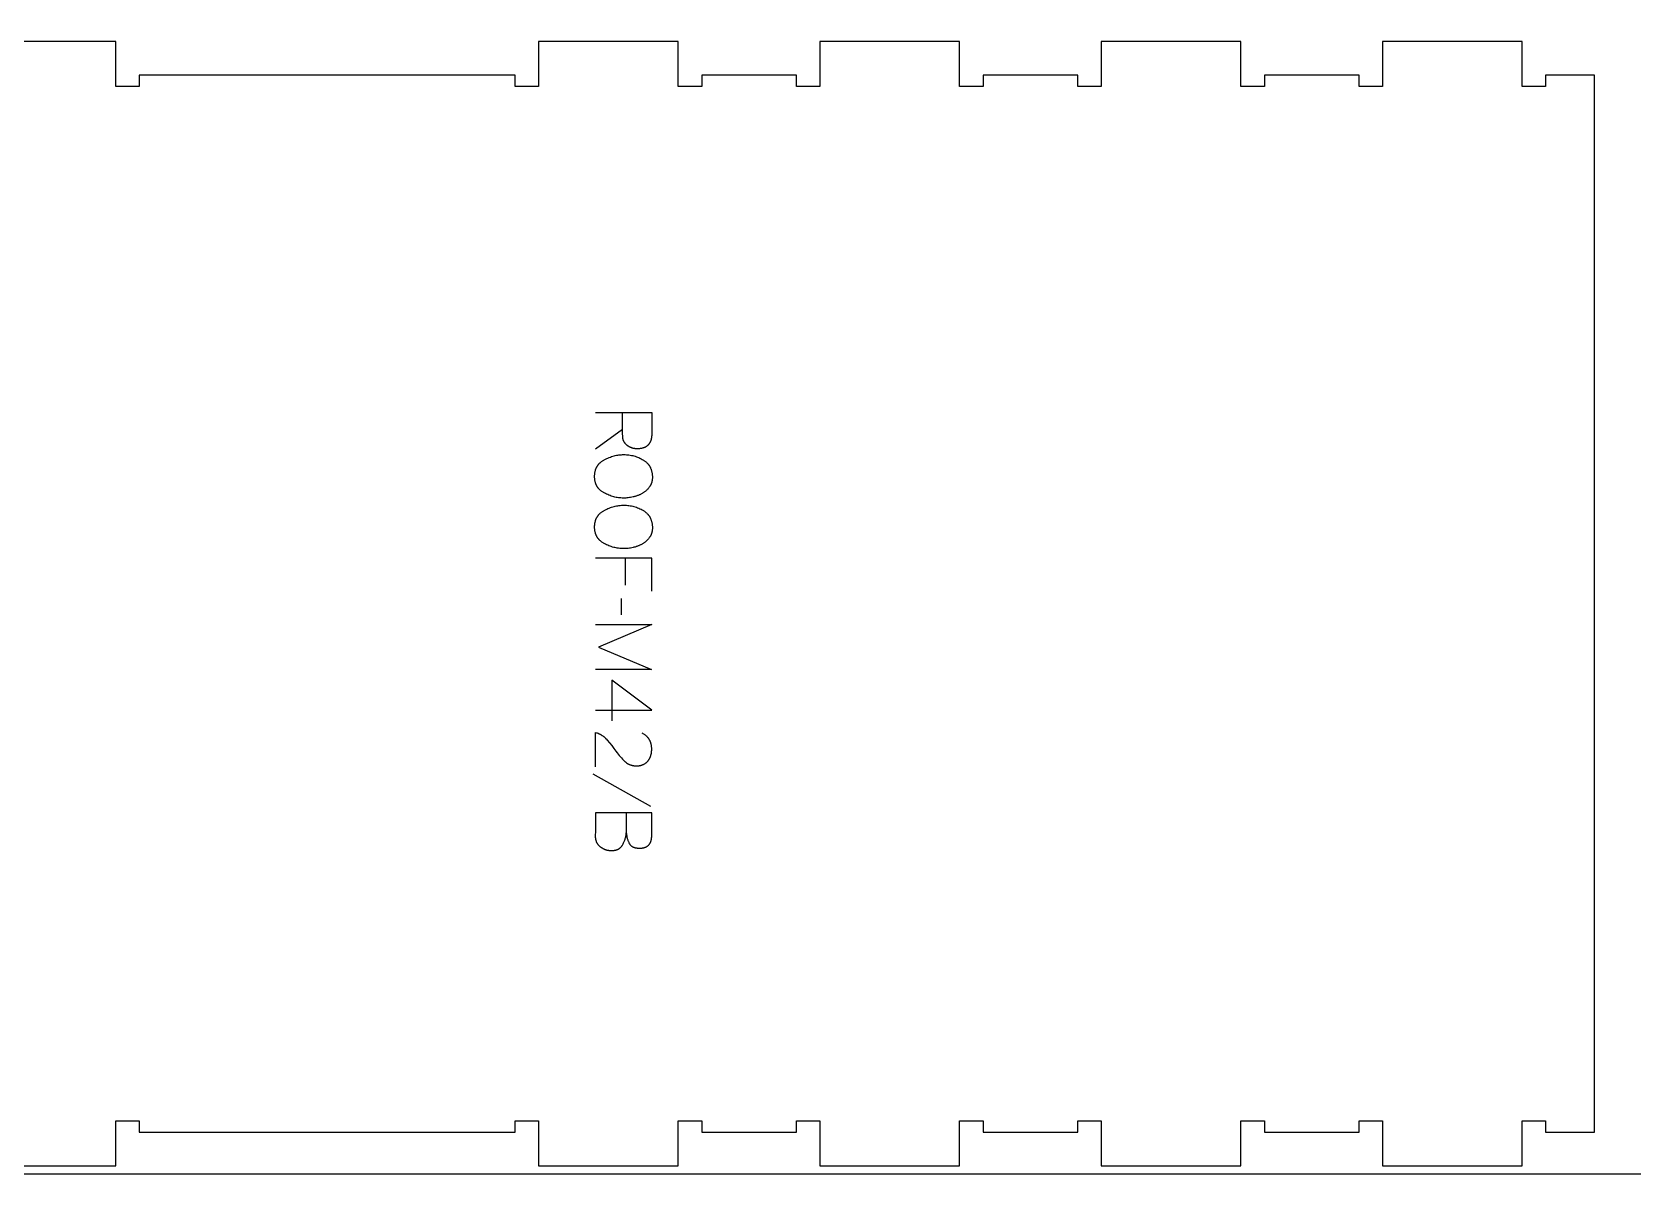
# Model space of a CAD drawing. Extents: x -10701 to -7518, y -84343 to -75479.
# Drawn here: x -9848 to -8994, y -78723 to -78114 of the extents above; entities that cross this region are included whole.
import ezdxf

# ---------------------------------------------------------------- set-up
doc = ezdxf.new("R2010")
doc.units = 0
for name, color, linetype in [('0_SHEET_SPRUCEPLY_2440X122', 1, 'CONTINUOUS'), ('1_ANYTOOL_1MMDEEP_LABELS_S', 2, 'CONTINUOUS'), ('4_ANYTOOL_CUTTHROUGH_OUTSI', 5, 'CONTINUOUS')]:
    doc.layers.add(name, color=color, linetype=linetype)

msp = doc.modelspace()

# ---------------------------------------------------------------- linework, layer by layer
at = {"layer": '0_SHEET_SPRUCEPLY_2440X122'}
msp.add_lwpolyline([(-10329.71, -77502.96), (-10329.71, -78722.96), (-7889.71, -78722.96), (-7889.71, -77502.96)], close=True, dxfattribs=at)
at = {"layer": '1_ANYTOOL_1MMDEEP_LABELS_S'}
for points in [[(-9547.26, -78317.01), (-9517.26, -78317.01), (-9517.26, -78328.37), (-9517.27, -78328.86), (-9517.29, -78329.33), (-9517.31, -78329.56), (-9517.33, -78329.79), (-9517.36, -78330.01), (-9517.39, -78330.23), (-9517.42, -78330.45), (-9517.45, -78330.66), (-9517.49, -78330.87), (-9517.54, -78331.07), (-9517.59, -78331.27), (-9517.64, -78331.47), (-9517.69, -78331.66), (-9517.75, -78331.85), (-9517.82, -78332.04), (-9517.88, -78332.22), (-9517.95, -78332.4), (-9518.03, -78332.57), (-9518.11, -78332.74), (-9518.19, -78332.9), (-9518.28, -78333.07), (-9518.37, -78333.22), (-9518.46, -78333.38), (-9518.56, -78333.53), (-9518.66, -78333.67), (-9518.76, -78333.81), (-9518.87, -78333.95), (-9518.99, -78334.09), (-9519.1, -78334.22), (-9519.22, -78334.34), (-9519.35, -78334.47), (-9519.48, -78334.59), (-9519.61, -78334.7), (-9519.74, -78334.81), (-9519.88, -78334.92), (-9520.03, -78335.02), (-9520.18, -78335.12), (-9520.33, -78335.22), (-9520.48, -78335.31), (-9520.64, -78335.39), (-9520.8, -78335.48), (-9520.97, -78335.56), (-9521.14, -78335.63), (-9521.31, -78335.71), (-9521.49, -78335.77), (-9521.67, -78335.84), (-9521.86, -78335.9), (-9522.05, -78335.96), (-9522.24, -78336.01), (-9522.44, -78336.06), (-9522.64, -78336.1), (-9522.85, -78336.14), (-9523.06, -78336.18), (-9523.27, -78336.21), (-9523.48, -78336.24), (-9523.7, -78336.27), (-9523.93, -78336.29), (-9524.16, -78336.31), (-9524.62, -78336.33), (-9525.11, -78336.34), (-9525.28, -78336.33), (-9525.46, -78336.33), (-9525.63, -78336.32), (-9525.81, -78336.31), (-9525.98, -78336.29), (-9526.15, -78336.27), (-9526.32, -78336.25), (-9526.49, -78336.23), (-9526.66, -78336.2), (-9526.83, -78336.16), (-9526.99, -78336.13), (-9527.16, -78336.09), (-9527.33, -78336.04), (-9527.49, -78336), (-9527.65, -78335.95), (-9527.82, -78335.89), (-9527.98, -78335.83), (-9528.14, -78335.77), (-9528.3, -78335.71), (-9528.46, -78335.64), (-9528.62, -78335.57), (-9528.77, -78335.5), (-9528.93, -78335.42), (-9529.08, -78335.34), (-9529.24, -78335.25), (-9529.39, -78335.16), (-9529.54, -78335.07), (-9529.7, -78334.97), (-9529.85, -78334.88), (-9530, -78334.77), (-9530.14, -78334.67), (-9530.29, -78334.56), (-9530.44, -78334.45), (-9530.58, -78334.33), (-9530.71, -78334.21), (-9530.85, -78334.09), (-9530.97, -78333.97), (-9531.1, -78333.85), (-9531.21, -78333.72), (-9531.33, -78333.59), (-9531.44, -78333.46), (-9531.54, -78333.33), (-9531.64, -78333.19), (-9531.74, -78333.05), (-9531.83, -78332.91), (-9531.92, -78332.77), (-9532, -78332.62), (-9532.08, -78332.47), (-9532.16, -78332.32), (-9532.22, -78332.17), (-9532.29, -78332.02), (-9532.35, -78331.86), (-9532.41, -78331.7), (-9532.46, -78331.54), (-9532.51, -78331.37), (-9532.55, -78331.2), (-9532.59, -78331.03), (-9532.62, -78330.86), (-9532.65, -78330.69), (-9532.68, -78330.51), (-9532.7, -78330.33), (-9532.71, -78330.15), (-9532.73, -78329.97), (-9532.8, -78328.04), (-9532.82, -78326.01), (-9532.82, -78317.05)], [(-9532.82, -78326.01), (-9547.31, -78336.47)], [(-9517.26, -78412.28), (-9517.26, -78394.62), (-9547.26, -78394.62)], [(-9531.23, -78409.11), (-9531.23, -78394.62)], [(-9533.38, -78424.92), (-9533.46, -78416.14)], [(-9547.26, -78430.07), (-9517.26, -78430.07), (-9545.63, -78442.07), (-9517.39, -78454.07), (-9547.26, -78454.07)], [(-9547.26, -78475.62), (-9517.22, -78475.67), (-9538.61, -78459.64)], [(-9538.61, -78459.64), (-9538.61, -78481.41)], [(-9547.22, -78505.84), (-9547.18, -78487.54), (-9546.72, -78487.68), (-9546.5, -78487.76), (-9546.28, -78487.84), (-9546.06, -78487.93), (-9545.84, -78488.02), (-9545.62, -78488.11), (-9545.41, -78488.21), (-9545.2, -78488.31), (-9544.99, -78488.41), (-9544.79, -78488.52), (-9544.58, -78488.63), (-9544.38, -78488.74), (-9544.19, -78488.86), (-9543.99, -78488.98), (-9543.8, -78489.11), (-9543.61, -78489.23), (-9543.42, -78489.37), (-9543.23, -78489.5), (-9543.05, -78489.64), (-9542.87, -78489.78), (-9542.69, -78489.93), (-9542.51, -78490.08), (-9542.34, -78490.23), (-9542.16, -78490.39), (-9541.99, -78490.55), (-9541.83, -78490.71), (-9541.66, -78490.88), (-9541.5, -78491.05), (-9541.34, -78491.23), (-9541.03, -78491.59), (-9539.81, -78493.06), (-9538.62, -78494.55), (-9537.46, -78496.06), (-9536.33, -78497.59), (-9535.77, -78498.34), (-9535.2, -78499.07), (-9534.63, -78499.79), (-9534.04, -78500.47), (-9533.45, -78501.14), (-9532.85, -78501.79), (-9532.24, -78502.41), (-9531.62, -78503.01), (-9531.46, -78503.15), (-9531.31, -78503.29), (-9531.14, -78503.43), (-9530.98, -78503.56), (-9530.82, -78503.69), (-9530.65, -78503.81), (-9530.48, -78503.93), (-9530.31, -78504.04), (-9530.13, -78504.15), (-9529.95, -78504.25), (-9529.77, -78504.35), (-9529.59, -78504.44), (-9529.41, -78504.53), (-9529.22, -78504.62), (-9529.04, -78504.7), (-9528.85, -78504.78), (-9528.65, -78504.85), (-9528.46, -78504.91), (-9528.26, -78504.98), (-9528.06, -78505.03), (-9527.86, -78505.09), (-9527.66, -78505.14), (-9527.45, -78505.18), (-9527.24, -78505.22), (-9527.03, -78505.25), (-9526.82, -78505.28), (-9526.6, -78505.31), (-9526.38, -78505.33), (-9526.16, -78505.34), (-9525.94, -78505.36), (-9525.72, -78505.36), (-9525.49, -78505.37), (-9525.24, -78505.36), (-9525, -78505.36), (-9524.75, -78505.34), (-9524.51, -78505.33), (-9524.28, -78505.3), (-9524.05, -78505.28), (-9523.82, -78505.24), (-9523.6, -78505.21), (-9523.38, -78505.17), (-9523.16, -78505.12), (-9522.95, -78505.07), (-9522.74, -78505.01), (-9522.54, -78504.95), (-9522.34, -78504.88), (-9522.14, -78504.81), (-9521.95, -78504.73), (-9521.76, -78504.65), (-9521.57, -78504.57), (-9521.39, -78504.47), (-9521.21, -78504.38), (-9521.03, -78504.28), (-9520.86, -78504.17), (-9520.7, -78504.06), (-9520.53, -78503.94), (-9520.37, -78503.82), (-9520.22, -78503.7), (-9520.07, -78503.57), (-9519.92, -78503.43), (-9519.77, -78503.29), (-9519.63, -78503.14), (-9519.5, -78502.99), (-9519.36, -78502.84), (-9519.23, -78502.68), (-9519.11, -78502.52), (-9518.99, -78502.35), (-9518.87, -78502.18), (-9518.76, -78502.01), (-9518.65, -78501.84), (-9518.54, -78501.67), (-9518.44, -78501.49), (-9518.35, -78501.31), (-9518.26, -78501.13), (-9518.17, -78500.94), (-9518.08, -78500.75), (-9518, -78500.56), (-9517.93, -78500.37), (-9517.86, -78500.17), (-9517.79, -78499.98), (-9517.72, -78499.78), (-9517.67, -78499.57), (-9517.61, -78499.37), (-9517.56, -78499.16), (-9517.51, -78498.95), (-9517.47, -78498.73), (-9517.43, -78498.52), (-9517.39, -78498.3), (-9517.36, -78498.07), (-9517.34, -78497.85), (-9517.31, -78497.62), (-9517.3, -78497.39), (-9517.28, -78497.16), (-9517.27, -78496.93), (-9517.26, -78496.45), (-9517.27, -78496.08), (-9517.28, -78495.72), (-9517.31, -78495.37), (-9517.34, -78495.02), (-9517.39, -78494.68), (-9517.44, -78494.35), (-9517.51, -78494.02), (-9517.58, -78493.7), (-9517.67, -78493.39), (-9517.71, -78493.23), (-9517.76, -78493.08), (-9517.81, -78492.93), (-9517.87, -78492.78), (-9517.92, -78492.63), (-9517.98, -78492.49), (-9518.04, -78492.34), (-9518.1, -78492.2), (-9518.17, -78492.06), (-9518.24, -78491.92), (-9518.31, -78491.78), (-9518.38, -78491.64), (-9518.46, -78491.51), (-9518.54, -78491.37), (-9518.62, -78491.24), (-9518.7, -78491.11), (-9518.79, -78490.98), (-9518.88, -78490.86), (-9518.97, -78490.73), (-9519.06, -78490.61), (-9519.16, -78490.48), (-9519.26, -78490.36), (-9519.36, -78490.25), (-9519.46, -78490.13), (-9519.57, -78490.01), (-9519.67, -78489.9), (-9519.78, -78489.79), (-9519.9, -78489.68), (-9520.01, -78489.57), (-9520.13, -78489.46), (-9520.25, -78489.35), (-9520.38, -78489.25), (-9520.63, -78489.05), (-9520.89, -78488.85), (-9521.17, -78488.66), (-9521.45, -78488.48), (-9521.75, -78488.3), (-9522.05, -78488.13), (-9522.36, -78487.97)], [(-9517.73, -78527.05), (-9548.51, -78509.87)], [(-9517.26, -78530.48), (-9547.26, -78530.48), (-9547.26, -78540.17), (-9547.35, -78542.69), (-9547.35, -78542.92), (-9547.35, -78543.15), (-9547.35, -78543.37), (-9547.34, -78543.59), (-9547.32, -78543.81), (-9547.3, -78544.02), (-9547.27, -78544.23), (-9547.24, -78544.44), (-9547.2, -78544.64), (-9547.15, -78544.84), (-9547.1, -78545.04), (-9547.04, -78545.23), (-9546.98, -78545.42), (-9546.92, -78545.61), (-9546.84, -78545.8), (-9546.76, -78545.98), (-9546.68, -78546.16), (-9546.59, -78546.33), (-9546.5, -78546.5), (-9546.4, -78546.67), (-9546.29, -78546.84), (-9546.18, -78547), (-9546.06, -78547.16), (-9545.94, -78547.32), (-9545.81, -78547.47), (-9545.68, -78547.62), (-9545.54, -78547.77), (-9545.39, -78547.91), (-9545.24, -78548.05), (-9545.09, -78548.19), (-9544.92, -78548.33), (-9544.76, -78548.46), (-9544.59, -78548.59), (-9544.41, -78548.71), (-9544.24, -78548.83), (-9544.07, -78548.95), (-9543.89, -78549.06), (-9543.72, -78549.16), (-9543.54, -78549.27), (-9543.36, -78549.37), (-9543.18, -78549.46), (-9543, -78549.55), (-9542.82, -78549.64), (-9542.63, -78549.72), (-9542.45, -78549.8), (-9542.26, -78549.88), (-9542.08, -78549.95), (-9541.89, -78550.02), (-9541.7, -78550.08), (-9541.51, -78550.14), (-9541.32, -78550.19), (-9541.13, -78550.24), (-9540.93, -78550.29), (-9540.74, -78550.33), (-9540.55, -78550.37), (-9540.35, -78550.41), (-9540.15, -78550.44), (-9539.95, -78550.46), (-9539.75, -78550.49), (-9539.55, -78550.5), (-9539.35, -78550.52), (-9539.14, -78550.53), (-9538.94, -78550.53), (-9538.73, -78550.54), (-9538.48, -78550.53), (-9538.23, -78550.53), (-9537.99, -78550.51), (-9537.75, -78550.49), (-9537.52, -78550.47), (-9537.29, -78550.43), (-9537.06, -78550.4), (-9536.84, -78550.35), (-9536.63, -78550.31), (-9536.41, -78550.25), (-9536.21, -78550.19), (-9536, -78550.13), (-9535.8, -78550.06), (-9535.61, -78549.98), (-9535.42, -78549.9), (-9535.24, -78549.81), (-9535.15, -78549.76), (-9535.06, -78549.71), (-9534.97, -78549.67), (-9534.88, -78549.61), (-9534.79, -78549.56), (-9534.71, -78549.51), (-9534.62, -78549.45), (-9534.54, -78549.4), (-9534.46, -78549.34), (-9534.38, -78549.28), (-9534.3, -78549.22), (-9534.22, -78549.16), (-9534.14, -78549.1), (-9534.07, -78549.03), (-9533.99, -78548.96), (-9533.92, -78548.9), (-9533.84, -78548.83), (-9533.77, -78548.76), (-9533.7, -78548.69), (-9533.63, -78548.61), (-9533.56, -78548.54), (-9533.5, -78548.46), (-9533.37, -78548.31), (-9533.24, -78548.14), (-9533.12, -78547.98), (-9533, -78547.8), (-9532.88, -78547.62), (-9532.67, -78547.26), (-9532.46, -78546.88), (-9532.27, -78546.5), (-9532.09, -78546.12), (-9531.92, -78545.73), (-9531.76, -78545.33), (-9531.61, -78544.92), (-9531.48, -78544.52), (-9531.35, -78544.1), (-9531.24, -78543.68), (-9531.14, -78543.25), (-9531.05, -78542.82), (-9530.97, -78542.38), (-9530.9, -78541.93), (-9530.85, -78541.48), (-9530.81, -78541.02)], [(-9530.93, -78530.48), (-9530.81, -78541.02), (-9530.77, -78541.42), (-9530.73, -78541.81), (-9530.69, -78542.2), (-9530.63, -78542.59), (-9530.56, -78542.96), (-9530.49, -78543.33), (-9530.4, -78543.7), (-9530.31, -78544.06), (-9530.21, -78544.41), (-9530.09, -78544.76), (-9529.97, -78545.11), (-9529.85, -78545.45), (-9529.71, -78545.78), (-9529.56, -78546.11), (-9529.41, -78546.43), (-9529.24, -78546.74), (-9529.2, -78546.82), (-9529.15, -78546.9), (-9529.11, -78546.97), (-9529.06, -78547.05), (-9529.01, -78547.12), (-9528.96, -78547.19), (-9528.91, -78547.26), (-9528.86, -78547.33), (-9528.81, -78547.4), (-9528.75, -78547.47), (-9528.69, -78547.53), (-9528.64, -78547.6), (-9528.58, -78547.66), (-9528.52, -78547.72), (-9528.45, -78547.78), (-9528.39, -78547.84), (-9528.33, -78547.9), (-9528.26, -78547.96), (-9528.19, -78548.01), (-9528.12, -78548.07), (-9528.05, -78548.12), (-9527.98, -78548.17), (-9527.91, -78548.22), (-9527.83, -78548.27), (-9527.76, -78548.32), (-9527.68, -78548.37), (-9527.6, -78548.41), (-9527.52, -78548.46), (-9527.44, -78548.5), (-9527.36, -78548.54), (-9527.28, -78548.58), (-9527.19, -78548.62), (-9527.1, -78548.66), (-9527.02, -78548.7), (-9526.83, -78548.77), (-9526.65, -78548.84), (-9526.46, -78548.9), (-9526.26, -78548.95), (-9526.06, -78549.01), (-9525.85, -78549.05), (-9525.64, -78549.09), (-9525.42, -78549.13), (-9525.19, -78549.16), (-9524.97, -78549.19), (-9524.73, -78549.21), (-9524.49, -78549.23), (-9524.24, -78549.24), (-9523.99, -78549.25), (-9523.73, -78549.25), (-9523.34, -78549.24), (-9523.14, -78549.24), (-9522.95, -78549.22), (-9522.76, -78549.21), (-9522.58, -78549.19), (-9522.4, -78549.17), (-9522.22, -78549.15), (-9522.04, -78549.12), (-9521.87, -78549.09), (-9521.7, -78549.05), (-9521.54, -78549.02), (-9521.37, -78548.98), (-9521.21, -78548.93), (-9521.06, -78548.88), (-9520.9, -78548.83), (-9520.75, -78548.78), (-9520.61, -78548.72), (-9520.46, -78548.66), (-9520.32, -78548.6), (-9520.18, -78548.53), (-9520.05, -78548.46), (-9519.92, -78548.39), (-9519.79, -78548.31), (-9519.67, -78548.23), (-9519.54, -78548.15), (-9519.43, -78548.06), (-9519.31, -78547.97), (-9519.2, -78547.88), (-9519.09, -78547.78), (-9518.98, -78547.68), (-9518.88, -78547.58), (-9518.78, -78547.47), (-9518.69, -78547.36), (-9518.59, -78547.25), (-9518.5, -78547.14), (-9518.41, -78547.02), (-9518.33, -78546.89), (-9518.25, -78546.77), (-9518.17, -78546.64), (-9518.1, -78546.51), (-9518.03, -78546.37), (-9517.96, -78546.23), (-9517.9, -78546.09), (-9517.83, -78545.95), (-9517.78, -78545.8), (-9517.72, -78545.65), (-9517.67, -78545.49), (-9517.62, -78545.33), (-9517.57, -78545.17), (-9517.53, -78545.01), (-9517.49, -78544.84), (-9517.45, -78544.67), (-9517.42, -78544.49), (-9517.39, -78544.31), (-9517.36, -78544.13), (-9517.34, -78543.95), (-9517.32, -78543.76), (-9517.3, -78543.57), (-9517.29, -78543.37), (-9517.27, -78542.98), (-9517.26, -78542.57), (-9517.26, -78530.48)]]:
    msp.add_lwpolyline(points, dxfattribs=at)
for points in [[(-9516.92, -78351.47), (-9516.93, -78351.84), (-9516.94, -78352.2), (-9516.97, -78352.56), (-9517.01, -78352.91), (-9517.04, -78353.08), (-9517.06, -78353.25), (-9517.1, -78353.42), (-9517.13, -78353.59), (-9517.16, -78353.75), (-9517.2, -78353.92), (-9517.25, -78354.08), (-9517.29, -78354.24), (-9517.34, -78354.4), (-9517.39, -78354.56), (-9517.44, -78354.71), (-9517.5, -78354.86), (-9517.56, -78355.02), (-9517.62, -78355.16), (-9517.68, -78355.31), (-9517.75, -78355.46), (-9517.82, -78355.6), (-9517.9, -78355.75), (-9517.97, -78355.89), (-9518.05, -78356.03), (-9518.13, -78356.16), (-9518.22, -78356.3), (-9518.31, -78356.43), (-9518.4, -78356.57), (-9518.59, -78356.82), (-9518.78, -78357.08), (-9518.98, -78357.33), (-9519.19, -78357.57), (-9519.4, -78357.8), (-9519.62, -78358.03), (-9519.84, -78358.26), (-9520.08, -78358.48), (-9520.31, -78358.69), (-9520.56, -78358.9), (-9520.81, -78359.1), (-9521.06, -78359.29), (-9521.32, -78359.48), (-9521.59, -78359.67), (-9521.87, -78359.84), (-9522.15, -78360.02), (-9522.43, -78360.18), (-9522.72, -78360.34), (-9523.02, -78360.5), (-9523.31, -78360.64), (-9523.61, -78360.79), (-9523.92, -78360.93), (-9524.23, -78361.06), (-9524.54, -78361.18), (-9524.85, -78361.3), (-9525.17, -78361.42), (-9525.49, -78361.53), (-9525.82, -78361.63), (-9526.15, -78361.73), (-9526.48, -78361.82), (-9526.82, -78361.91), (-9527.16, -78361.99), (-9527.85, -78362.13), (-9528.52, -78362.26), (-9529.19, -78362.37), (-9529.85, -78362.45), (-9530.51, -78362.52), (-9531.16, -78362.57), (-9531.8, -78362.6), (-9532.43, -78362.61), (-9533.07, -78362.6), (-9533.71, -78362.56), (-9534.35, -78362.51), (-9534.98, -78362.44), (-9535.62, -78362.34), (-9536.26, -78362.22), (-9536.9, -78362.08), (-9537.53, -78361.92), (-9538.17, -78361.73), (-9538.81, -78361.53), (-9539.45, -78361.3), (-9540.08, -78361.05), (-9540.72, -78360.78), (-9541.36, -78360.49), (-9542, -78360.18), (-9542.63, -78359.84), (-9542.95, -78359.67), (-9543.25, -78359.49), (-9543.55, -78359.3), (-9543.83, -78359.1), (-9544.1, -78358.9), (-9544.37, -78358.69), (-9544.62, -78358.48), (-9544.87, -78358.26), (-9544.98, -78358.15), (-9545.1, -78358.04), (-9545.21, -78357.92), (-9545.32, -78357.8), (-9545.43, -78357.69), (-9545.54, -78357.57), (-9545.64, -78357.44), (-9545.74, -78357.32), (-9545.84, -78357.2), (-9545.94, -78357.07), (-9546.03, -78356.94), (-9546.12, -78356.81), (-9546.21, -78356.68), (-9546.3, -78356.55), (-9546.38, -78356.42), (-9546.46, -78356.28), (-9546.54, -78356.14), (-9546.61, -78356.01), (-9546.69, -78355.87), (-9546.76, -78355.72), (-9546.83, -78355.58), (-9546.89, -78355.44), (-9546.96, -78355.29), (-9547.02, -78355.14), (-9547.08, -78354.99), (-9547.13, -78354.84), (-9547.19, -78354.69), (-9547.24, -78354.53), (-9547.33, -78354.22), (-9547.42, -78353.9), (-9547.49, -78353.58), (-9547.56, -78353.24), (-9547.61, -78352.91), (-9547.65, -78352.56), (-9547.69, -78352.21), (-9547.71, -78351.85), (-9547.73, -78351.49), (-9547.73, -78351.12), (-9547.73, -78350.74), (-9547.71, -78350.36), (-9547.69, -78350), (-9547.65, -78349.63), (-9547.61, -78349.28), (-9547.55, -78348.93), (-9547.49, -78348.59), (-9547.41, -78348.25), (-9547.32, -78347.92), (-9547.23, -78347.6), (-9547.18, -78347.44), (-9547.12, -78347.28), (-9547.06, -78347.13), (-9547.01, -78346.97), (-9546.94, -78346.82), (-9546.88, -78346.67), (-9546.81, -78346.52), (-9546.74, -78346.37), (-9546.67, -78346.23), (-9546.6, -78346.09), (-9546.52, -78345.94), (-9546.44, -78345.8), (-9546.36, -78345.66), (-9546.27, -78345.53), (-9546.18, -78345.39), (-9546.09, -78345.26), (-9546, -78345.13), (-9545.91, -78344.99), (-9545.81, -78344.87), (-9545.71, -78344.74), (-9545.61, -78344.61), (-9545.5, -78344.49), (-9545.39, -78344.37), (-9545.28, -78344.25), (-9545.17, -78344.13), (-9545.06, -78344.01), (-9544.94, -78343.9), (-9544.82, -78343.78), (-9544.69, -78343.67), (-9544.57, -78343.56), (-9544.31, -78343.34), (-9544.04, -78343.13), (-9543.76, -78342.93), (-9543.48, -78342.73), (-9543.18, -78342.55), (-9542.87, -78342.36), (-9542.55, -78342.19), (-9541.9, -78341.85), (-9541.25, -78341.54), (-9540.6, -78341.25), (-9539.95, -78340.98), (-9539.3, -78340.73), (-9538.65, -78340.5), (-9538, -78340.3), (-9537.35, -78340.11), (-9536.7, -78339.95), (-9536.05, -78339.81), (-9535.4, -78339.69), (-9534.75, -78339.6), (-9534.09, -78339.52), (-9533.44, -78339.47), (-9532.79, -78339.43), (-9532.13, -78339.42), (-9531.44, -78339.43), (-9530.75, -78339.47), (-9530.07, -78339.52), (-9529.4, -78339.6), (-9528.73, -78339.7), (-9528.06, -78339.83), (-9527.4, -78339.98), (-9526.75, -78340.15), (-9526.1, -78340.34), (-9525.46, -78340.55), (-9524.83, -78340.79), (-9524.2, -78341.05), (-9523.58, -78341.33), (-9522.96, -78341.64), (-9522.35, -78341.96), (-9521.74, -78342.32), (-9521.45, -78342.5), (-9521.16, -78342.69), (-9520.88, -78342.89), (-9520.61, -78343.09), (-9520.35, -78343.3), (-9520.1, -78343.52), (-9519.86, -78343.74), (-9519.63, -78343.97), (-9519.52, -78344.09), (-9519.41, -78344.21), (-9519.3, -78344.33), (-9519.2, -78344.45), (-9519.1, -78344.58), (-9519, -78344.7), (-9518.9, -78344.83), (-9518.8, -78344.96), (-9518.71, -78345.09), (-9518.62, -78345.22), (-9518.53, -78345.35), (-9518.45, -78345.49), (-9518.36, -78345.63), (-9518.28, -78345.77), (-9518.2, -78345.91), (-9518.13, -78346.05), (-9518.05, -78346.19), (-9517.98, -78346.34), (-9517.84, -78346.63), (-9517.72, -78346.94), (-9517.6, -78347.25), (-9517.49, -78347.56), (-9517.39, -78347.88), (-9517.3, -78348.21), (-9517.22, -78348.55), (-9517.15, -78348.89), (-9517.09, -78349.24), (-9517.04, -78349.59), (-9517, -78349.95), (-9516.96, -78350.32), (-9516.94, -78350.7), (-9516.93, -78351.08)], [(-9516.92, -78378.42), (-9516.93, -78378.79), (-9516.94, -78379.16), (-9516.97, -78379.52), (-9517.01, -78379.87), (-9517.04, -78380.04), (-9517.06, -78380.21), (-9517.1, -78380.38), (-9517.13, -78380.55), (-9517.16, -78380.71), (-9517.2, -78380.88), (-9517.25, -78381.04), (-9517.29, -78381.2), (-9517.34, -78381.36), (-9517.39, -78381.51), (-9517.44, -78381.67), (-9517.5, -78381.82), (-9517.56, -78381.97), (-9517.62, -78382.12), (-9517.68, -78382.27), (-9517.75, -78382.42), (-9517.82, -78382.56), (-9517.9, -78382.7), (-9517.97, -78382.84), (-9518.05, -78382.98), (-9518.13, -78383.12), (-9518.22, -78383.26), (-9518.31, -78383.39), (-9518.4, -78383.52), (-9518.59, -78383.78), (-9518.78, -78384.04), (-9518.98, -78384.28), (-9519.19, -78384.53), (-9519.4, -78384.76), (-9519.62, -78384.99), (-9519.84, -78385.22), (-9520.08, -78385.43), (-9520.31, -78385.65), (-9520.56, -78385.85), (-9520.81, -78386.06), (-9521.06, -78386.25), (-9521.32, -78386.44), (-9521.59, -78386.62), (-9521.87, -78386.8), (-9522.15, -78386.97), (-9522.43, -78387.14), (-9522.72, -78387.3), (-9523.02, -78387.45), (-9523.31, -78387.6), (-9523.61, -78387.74), (-9523.92, -78387.88), (-9524.23, -78388.01), (-9524.54, -78388.14), (-9524.85, -78388.26), (-9525.17, -78388.38), (-9525.49, -78388.48), (-9525.82, -78388.59), (-9526.15, -78388.69), (-9526.48, -78388.78), (-9526.82, -78388.86), (-9527.16, -78388.94), (-9527.85, -78389.09), (-9528.52, -78389.22), (-9529.19, -78389.32), (-9529.85, -78389.41), (-9530.51, -78389.48), (-9531.16, -78389.53), (-9531.8, -78389.56), (-9532.43, -78389.57), (-9533.07, -78389.55), (-9533.71, -78389.52), (-9534.35, -78389.47), (-9534.98, -78389.39), (-9535.62, -78389.3), (-9536.26, -78389.18), (-9536.9, -78389.04), (-9537.53, -78388.87), (-9538.17, -78388.69), (-9538.81, -78388.49), (-9539.45, -78388.26), (-9540.08, -78388.01), (-9540.72, -78387.74), (-9541.36, -78387.45), (-9542, -78387.14), (-9542.63, -78386.8), (-9542.95, -78386.63), (-9543.25, -78386.44), (-9543.55, -78386.25), (-9543.83, -78386.06), (-9544.1, -78385.86), (-9544.37, -78385.65), (-9544.62, -78385.44), (-9544.87, -78385.22), (-9544.98, -78385.11), (-9545.1, -78384.99), (-9545.21, -78384.88), (-9545.32, -78384.76), (-9545.43, -78384.64), (-9545.54, -78384.52), (-9545.64, -78384.4), (-9545.74, -78384.28), (-9545.84, -78384.15), (-9545.94, -78384.03), (-9546.03, -78383.9), (-9546.12, -78383.77), (-9546.21, -78383.64), (-9546.3, -78383.51), (-9546.38, -78383.37), (-9546.46, -78383.24), (-9546.54, -78383.1), (-9546.61, -78382.96), (-9546.69, -78382.82), (-9546.76, -78382.68), (-9546.83, -78382.54), (-9546.89, -78382.39), (-9546.96, -78382.25), (-9547.02, -78382.1), (-9547.08, -78381.95), (-9547.13, -78381.8), (-9547.19, -78381.65), (-9547.24, -78381.49), (-9547.33, -78381.18), (-9547.42, -78380.86), (-9547.49, -78380.53), (-9547.56, -78380.2), (-9547.61, -78379.86), (-9547.65, -78379.52), (-9547.69, -78379.17), (-9547.71, -78378.81), (-9547.73, -78378.45), (-9547.73, -78378.08), (-9547.73, -78377.7), (-9547.71, -78377.32), (-9547.69, -78376.95), (-9547.65, -78376.59), (-9547.61, -78376.23), (-9547.55, -78375.89), (-9547.49, -78375.54), (-9547.41, -78375.21), (-9547.32, -78374.88), (-9547.23, -78374.56), (-9547.18, -78374.4), (-9547.12, -78374.24), (-9547.06, -78374.08), (-9547.01, -78373.93), (-9546.94, -78373.78), (-9546.88, -78373.63), (-9546.81, -78373.48), (-9546.74, -78373.33), (-9546.67, -78373.19), (-9546.6, -78373.04), (-9546.52, -78372.9), (-9546.44, -78372.76), (-9546.36, -78372.62), (-9546.27, -78372.48), (-9546.18, -78372.35), (-9546.09, -78372.21), (-9546, -78372.08), (-9545.91, -78371.95), (-9545.81, -78371.82), (-9545.71, -78371.7), (-9545.61, -78371.57), (-9545.5, -78371.45), (-9545.39, -78371.32), (-9545.28, -78371.2), (-9545.17, -78371.09), (-9545.06, -78370.97), (-9544.94, -78370.85), (-9544.82, -78370.74), (-9544.69, -78370.63), (-9544.57, -78370.52), (-9544.31, -78370.3), (-9544.04, -78370.09), (-9543.76, -78369.89), (-9543.48, -78369.69), (-9543.18, -78369.5), (-9542.87, -78369.32), (-9542.55, -78369.14), (-9541.9, -78368.81), (-9541.25, -78368.5), (-9540.6, -78368.2), (-9539.95, -78367.93), (-9539.3, -78367.69), (-9538.65, -78367.46), (-9538, -78367.25), (-9537.35, -78367.07), (-9536.7, -78366.91), (-9536.05, -78366.77), (-9535.4, -78366.65), (-9534.75, -78366.55), (-9534.09, -78366.48), (-9533.44, -78366.42), (-9532.79, -78366.39), (-9532.13, -78366.38), (-9531.44, -78366.39), (-9530.75, -78366.42), (-9530.07, -78366.48), (-9529.4, -78366.56), (-9528.73, -78366.66), (-9528.06, -78366.79), (-9527.4, -78366.93), (-9526.75, -78367.1), (-9526.1, -78367.29), (-9525.46, -78367.51), (-9524.83, -78367.75), (-9524.2, -78368.01), (-9523.58, -78368.29), (-9522.96, -78368.59), (-9522.35, -78368.92), (-9521.74, -78369.27), (-9521.45, -78369.46), (-9521.16, -78369.65), (-9520.88, -78369.84), (-9520.61, -78370.05), (-9520.35, -78370.26), (-9520.1, -78370.48), (-9519.86, -78370.7), (-9519.63, -78370.93), (-9519.52, -78371.05), (-9519.41, -78371.17), (-9519.3, -78371.29), (-9519.2, -78371.41), (-9519.1, -78371.53), (-9519, -78371.66), (-9518.9, -78371.79), (-9518.8, -78371.92), (-9518.71, -78372.05), (-9518.62, -78372.18), (-9518.53, -78372.31), (-9518.45, -78372.45), (-9518.36, -78372.58), (-9518.28, -78372.72), (-9518.2, -78372.86), (-9518.13, -78373.01), (-9518.05, -78373.15), (-9517.98, -78373.3), (-9517.84, -78373.59), (-9517.72, -78373.89), (-9517.6, -78374.2), (-9517.49, -78374.52), (-9517.39, -78374.84), (-9517.3, -78375.17), (-9517.22, -78375.5), (-9517.15, -78375.85), (-9517.09, -78376.19), (-9517.04, -78376.55), (-9517, -78376.91), (-9516.96, -78377.28), (-9516.94, -78377.65), (-9516.93, -78378.03)]]:
    msp.add_lwpolyline(points, close=True, dxfattribs=at)
at = {"layer": '4_ANYTOOL_CUTTHROUGH_OUTSI', "color": 5}
msp.add_lwpolyline([(-9877.59, -78718.62), (-9803.09, -78718.62), (-9803.09, -78694.62), (-9790.59, -78694.62), (-9790.59, -78700.62), (-9590.09, -78700.62), (-9590.09, -78694.62), (-9577.59, -78694.62), (-9577.59, -78718.62), (-9503.09, -78718.62), (-9503.09, -78694.62), (-9490.59, -78694.62), (-9490.59, -78700.62), (-9440.09, -78700.62), (-9440.09, -78694.62), (-9427.59, -78694.62), (-9427.59, -78718.62), (-9353.09, -78718.62), (-9353.09, -78694.62), (-9340.59, -78694.62), (-9340.59, -78700.62), (-9290.09, -78700.62), (-9290.09, -78694.62), (-9277.59, -78694.62), (-9277.59, -78718.62), (-9203.09, -78718.62), (-9203.09, -78694.62), (-9190.59, -78694.62), (-9190.59, -78700.62), (-9140.09, -78700.62), (-9140.09, -78694.62), (-9127.59, -78694.62), (-9127.59, -78718.62), (-9053.09, -78718.62), (-9053.09, -78694.62), (-9040.59, -78694.62), (-9040.59, -78700.62), (-9014.54, -78700.62), (-9014.54, -78137.12), (-9040.59, -78137.12), (-9040.59, -78143.12), (-9053.09, -78143.12), (-9053.09, -78119.12), (-9127.59, -78119.12), (-9127.59, -78143.12), (-9140.09, -78143.12), (-9140.09, -78137.12), (-9190.59, -78137.12), (-9190.59, -78143.12), (-9203.09, -78143.12), (-9203.09, -78119.12), (-9277.59, -78119.12), (-9277.59, -78143.12), (-9290.09, -78143.12), (-9290.09, -78137.12), (-9340.59, -78137.12), (-9340.59, -78143.12), (-9353.09, -78143.12), (-9353.09, -78119.12), (-9427.59, -78119.12), (-9427.59, -78143.12), (-9440.09, -78143.12), (-9440.09, -78137.12), (-9490.59, -78137.12), (-9490.59, -78143.12), (-9503.09, -78143.12), (-9503.09, -78119.12), (-9577.59, -78119.12), (-9577.59, -78143.12), (-9590.09, -78143.12), (-9590.09, -78137.12), (-9790.59, -78137.12), (-9790.59, -78143.12), (-9803.09, -78143.12), (-9803.09, -78119.12), (-9877.59, -78119.12)], dxfattribs=at)

doc.saveas('drawing.dxf')
